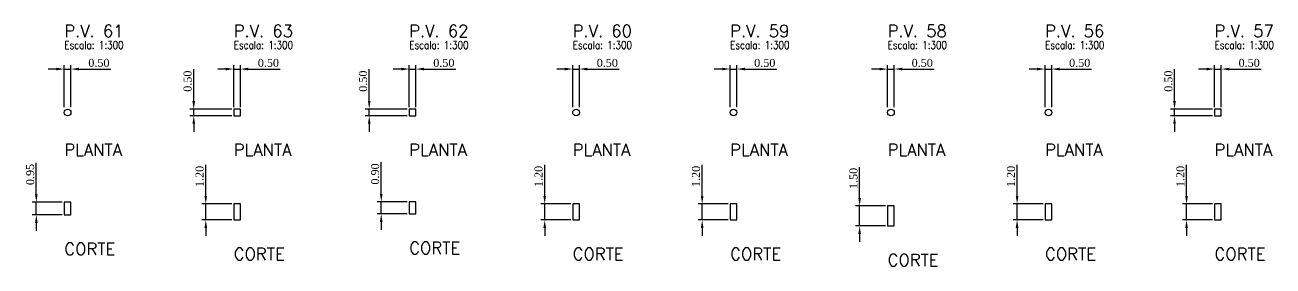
# Model space of a CAD drawing. Extents: x -44 to 14114764, y -20 to 289527804.
# Drawn here: x 359480.3 to 359573.8, y 7353467.7 to 7353485.7 of the extents above; entities that cross this region are included whole.
import ezdxf

# ---------------------------------------------------------------- set-up
doc = ezdxf.new("R2010")
doc.units = 0
doc.header["$PDMODE"] = 3
doc.header["$PDSIZE"] = 0.1
for name, color, linetype in [('DETALHE_POCO_COT', 8, 'Continuous'), ('DETALHE_POCO_FOR', 7, 'Continuous'), ('DETALHE_POCO_TIT', 5, 'Continuous'), ('DETALHE_POCO_TXT', 7, 'Continuous')]:
    doc.layers.add(name, color=color, linetype=linetype)
doc.styles.add('ROMANS', font='ROMANS.shx', dxfattribs={"height": 2})
doc.styles.get("Standard").update_dxf_attribs({"font": 'times.ttf'})
doc.dimstyles.new('ISO-25', dxfattribs={"dimtxt": 2.5, "dimasz": 2.5, "dimexe": 1.25, "dimexo": 0.625, "dimtad": 1, "dimtxsty": 'Standard', "dimcen": 2.5, "dimadec": 0, "dimazin": 0, "dimtfac": 1, "dimtmove": 0, "dimatfit": 3, "dimfxl": 1, "dimarcsym": 0})

# ---------------------------------------------------------------- blocks, each defined once
blk = doc.blocks.new('*D151')
at = {"layer": 'Defpoints', "color": 0, "transparency": 16777216}
for p in [(359483.718, 7353482.436), (359483.218, 7353479.436), (359483.718, 7353479.436)]:
    blk.add_point(p, dxfattribs=at)
at = {"layer": 'DETALHE_POCO_COT', "color": 0, "lineweight": -2, "transparency": 16777216}
for p, q in [((359482.618, 7353482.436), (359482.018, 7353482.436)), ((359483.218, 7353479.586), (359483.218, 7353482.736)), ((359483.218, 7353482.436), (359483.718, 7353482.436)), ((359483.718, 7353479.586), (359483.718, 7353482.736)), ((359484.318, 7353482.436), (359486.705, 7353482.436))]:
    blk.add_line(p, q, dxfattribs=at)
at = {"layer": 'DETALHE_POCO_COT', "color": 0, "transparency": 16777216}
for points in [[(359482.618, 7353482.536), (359482.618, 7353482.336), (359483.218, 7353482.436)], [(359484.318, 7353482.536), (359484.318, 7353482.336), (359483.718, 7353482.436)]]:
    blk.add_solid(points, dxfattribs=at)
at = {"layer": 'DETALHE_POCO_COT', "color": 0, "transparency": 16777216, "insert": (359485.811, 7353482.892), "char_height": 0.6, "attachment_point": 5}
blk.add_mtext('0.50', dxfattribs=at)
blk = doc.blocks.new('*D152')
at = {"layer": 'Defpoints', "color": 0, "transparency": 16777216}
for p in [(359481.118, 7353472.461), (359483.218, 7353472.461), (359483.218, 7353471.512)]:
    blk.add_point(p, dxfattribs=at)
at = {"layer": 'DETALHE_POCO_COT', "color": 0, "lineweight": -2, "transparency": 16777216}
for p, q in [((359481.118, 7353473.061), (359481.118, 7353475.421)), ((359483.068, 7353472.461), (359480.818, 7353472.461)), ((359481.118, 7353471.512), (359481.118, 7353472.461)), ((359483.068, 7353471.512), (359480.818, 7353471.512)), ((359481.118, 7353470.912), (359481.118, 7353470.312))]:
    blk.add_line(p, q, dxfattribs=at)
at = {"layer": 'DETALHE_POCO_COT', "color": 0, "transparency": 16777216}
for points in [[(359481.018, 7353473.061), (359481.218, 7353473.061), (359481.118, 7353472.461)], [(359481.018, 7353470.912), (359481.218, 7353470.912), (359481.118, 7353471.512)]]:
    blk.add_solid(points, dxfattribs=at)
at = {"layer": 'DETALHE_POCO_COT', "color": 0, "transparency": 16777216, "insert": (359480.662, 7353474.541), "char_height": 0.6, "attachment_point": 5, "rotation": 90}
blk.add_mtext('0.95', dxfattribs=at)
blk = doc.blocks.new('*D153')
at = {"layer": 'Defpoints', "color": 0, "transparency": 16777216}
for p in [(359496.418, 7353482.436), (359495.918, 7353479.436), (359496.418, 7353479.436)]:
    blk.add_point(p, dxfattribs=at)
at = {"layer": 'DETALHE_POCO_COT', "color": 0, "lineweight": -2, "transparency": 16777216}
for p, q in [((359495.318, 7353482.436), (359494.718, 7353482.436)), ((359495.918, 7353479.586), (359495.918, 7353482.736)), ((359495.918, 7353482.436), (359496.418, 7353482.436)), ((359496.418, 7353479.586), (359496.418, 7353482.736)), ((359497.018, 7353482.436), (359499.405, 7353482.436))]:
    blk.add_line(p, q, dxfattribs=at)
at = {"layer": 'DETALHE_POCO_COT', "color": 0, "transparency": 16777216}
for points in [[(359495.318, 7353482.536), (359495.318, 7353482.336), (359495.918, 7353482.436)], [(359497.018, 7353482.536), (359497.018, 7353482.336), (359496.418, 7353482.436)]]:
    blk.add_solid(points, dxfattribs=at)
at = {"layer": 'DETALHE_POCO_COT', "color": 0, "transparency": 16777216, "insert": (359498.512, 7353482.892), "char_height": 0.6, "attachment_point": 5}
blk.add_mtext('0.50', dxfattribs=at)
blk = doc.blocks.new('*D154')
at = {"layer": 'Defpoints', "color": 0, "transparency": 16777216}
for p in [(359492.918, 7353479.436), (359495.918, 7353479.436), (359495.918, 7353478.936)]:
    blk.add_point(p, dxfattribs=at)
at = {"layer": 'DETALHE_POCO_COT', "color": 0, "lineweight": -2, "transparency": 16777216}
for p, q in [((359492.918, 7353480.036), (359492.918, 7353482.423)), ((359495.768, 7353479.436), (359492.618, 7353479.436)), ((359492.918, 7353478.936), (359492.918, 7353479.436)), ((359495.768, 7353478.936), (359492.618, 7353478.936)), ((359492.918, 7353478.336), (359492.918, 7353477.736))]:
    blk.add_line(p, q, dxfattribs=at)
at = {"layer": 'DETALHE_POCO_COT', "color": 0, "transparency": 16777216}
for points in [[(359492.818, 7353480.036), (359493.018, 7353480.036), (359492.918, 7353479.436)], [(359492.818, 7353478.336), (359493.018, 7353478.336), (359492.918, 7353478.936)]]:
    blk.add_solid(points, dxfattribs=at)
at = {"layer": 'DETALHE_POCO_COT', "color": 0, "transparency": 16777216, "insert": (359492.462, 7353481.529), "char_height": 0.6, "attachment_point": 5, "rotation": 90}
blk.add_mtext('0.50', dxfattribs=at)
blk = doc.blocks.new('*D155')
at = {"layer": 'Defpoints', "color": 0, "transparency": 16777216}
for p in [(359493.818, 7353472.336), (359495.918, 7353472.336), (359495.918, 7353471.136)]:
    blk.add_point(p, dxfattribs=at)
at = {"layer": 'DETALHE_POCO_COT', "color": 0, "lineweight": -2, "transparency": 16777216}
for p, q in [((359493.818, 7353472.936), (359493.818, 7353475.251)), ((359495.768, 7353472.336), (359493.518, 7353472.336)), ((359493.818, 7353471.136), (359493.818, 7353472.336)), ((359495.768, 7353471.136), (359493.518, 7353471.136)), ((359493.818, 7353470.536), (359493.818, 7353469.936))]:
    blk.add_line(p, q, dxfattribs=at)
at = {"layer": 'DETALHE_POCO_COT', "color": 0, "transparency": 16777216}
for points in [[(359493.718, 7353472.936), (359493.918, 7353472.936), (359493.818, 7353472.336)], [(359493.718, 7353470.536), (359493.918, 7353470.536), (359493.818, 7353471.136)]]:
    blk.add_solid(points, dxfattribs=at)
at = {"layer": 'DETALHE_POCO_COT', "color": 0, "transparency": 16777216, "insert": (359493.362, 7353474.394), "char_height": 0.6, "attachment_point": 5, "rotation": 90}
blk.add_mtext('1.20', dxfattribs=at)
blk = doc.blocks.new('*D156')
at = {"layer": 'Defpoints', "color": 0, "transparency": 16777216}
for p in [(359509.569, 7353482.436), (359509.069, 7353479.436), (359509.569, 7353479.436)]:
    blk.add_point(p, dxfattribs=at)
at = {"layer": 'DETALHE_POCO_COT', "color": 0, "lineweight": -2, "transparency": 16777216}
for p, q in [((359508.469, 7353482.436), (359507.869, 7353482.436)), ((359509.069, 7353479.586), (359509.069, 7353482.736)), ((359509.069, 7353482.436), (359509.569, 7353482.436)), ((359509.569, 7353479.586), (359509.569, 7353482.736)), ((359510.169, 7353482.436), (359512.556, 7353482.436))]:
    blk.add_line(p, q, dxfattribs=at)
at = {"layer": 'DETALHE_POCO_COT', "color": 0, "transparency": 16777216}
for points in [[(359508.469, 7353482.536), (359508.469, 7353482.336), (359509.069, 7353482.436)], [(359510.169, 7353482.536), (359510.169, 7353482.336), (359509.569, 7353482.436)]]:
    blk.add_solid(points, dxfattribs=at)
at = {"layer": 'DETALHE_POCO_COT', "color": 0, "transparency": 16777216, "insert": (359511.663, 7353482.892), "char_height": 0.6, "attachment_point": 5}
blk.add_mtext('0.50', dxfattribs=at)
blk = doc.blocks.new('*D157')
at = {"layer": 'Defpoints', "color": 0, "transparency": 16777216}
for p in [(359506.069, 7353479.436), (359509.069, 7353479.436), (359509.069, 7353478.936)]:
    blk.add_point(p, dxfattribs=at)
at = {"layer": 'DETALHE_POCO_COT', "color": 0, "lineweight": -2, "transparency": 16777216}
for p, q in [((359506.069, 7353480.036), (359506.069, 7353482.423)), ((359508.919, 7353479.436), (359505.769, 7353479.436)), ((359506.069, 7353478.936), (359506.069, 7353479.436)), ((359508.919, 7353478.936), (359505.769, 7353478.936)), ((359506.069, 7353478.336), (359506.069, 7353477.736))]:
    blk.add_line(p, q, dxfattribs=at)
at = {"layer": 'DETALHE_POCO_COT', "color": 0, "transparency": 16777216}
for points in [[(359505.969, 7353480.036), (359506.169, 7353480.036), (359506.069, 7353479.436)], [(359505.969, 7353478.336), (359506.169, 7353478.336), (359506.069, 7353478.936)]]:
    blk.add_solid(points, dxfattribs=at)
at = {"layer": 'DETALHE_POCO_COT', "color": 0, "transparency": 16777216, "insert": (359505.613, 7353481.529), "char_height": 0.6, "attachment_point": 5, "rotation": 90}
blk.add_mtext('0.50', dxfattribs=at)
blk = doc.blocks.new('*D158')
at = {"layer": 'Defpoints', "color": 0, "transparency": 16777216}
for p in [(359506.969, 7353472.486), (359509.069, 7353472.486), (359509.069, 7353471.586)]:
    blk.add_point(p, dxfattribs=at)
at = {"layer": 'DETALHE_POCO_COT', "color": 0, "lineweight": -2, "transparency": 16777216}
for p, q in [((359506.969, 7353473.086), (359506.969, 7353475.473)), ((359508.919, 7353472.486), (359506.669, 7353472.486)), ((359506.969, 7353471.586), (359506.969, 7353472.486)), ((359508.919, 7353471.586), (359506.669, 7353471.586)), ((359506.969, 7353470.986), (359506.969, 7353470.386))]:
    blk.add_line(p, q, dxfattribs=at)
at = {"layer": 'DETALHE_POCO_COT', "color": 0, "transparency": 16777216}
for points in [[(359506.869, 7353473.086), (359507.069, 7353473.086), (359506.969, 7353472.486)], [(359506.869, 7353470.986), (359507.069, 7353470.986), (359506.969, 7353471.586)]]:
    blk.add_solid(points, dxfattribs=at)
at = {"layer": 'DETALHE_POCO_COT', "color": 0, "transparency": 16777216, "insert": (359506.513, 7353474.579), "char_height": 0.6, "attachment_point": 5, "rotation": 90}
blk.add_mtext('0.90', dxfattribs=at)
blk = doc.blocks.new('*D159')
at = {"layer": 'Defpoints', "color": 0, "transparency": 16777216}
for p in [(359521.82, 7353482.436), (359521.32, 7353479.436), (359521.82, 7353479.436)]:
    blk.add_point(p, dxfattribs=at)
at = {"layer": 'DETALHE_POCO_COT', "color": 0, "lineweight": -2, "transparency": 16777216}
for p, q in [((359520.72, 7353482.436), (359520.12, 7353482.436)), ((359521.32, 7353479.586), (359521.32, 7353482.736)), ((359521.32, 7353482.436), (359521.82, 7353482.436)), ((359521.82, 7353479.586), (359521.82, 7353482.736)), ((359522.42, 7353482.436), (359524.807, 7353482.436))]:
    blk.add_line(p, q, dxfattribs=at)
at = {"layer": 'DETALHE_POCO_COT', "color": 0, "transparency": 16777216}
for points in [[(359520.72, 7353482.536), (359520.72, 7353482.336), (359521.32, 7353482.436)], [(359522.42, 7353482.536), (359522.42, 7353482.336), (359521.82, 7353482.436)]]:
    blk.add_solid(points, dxfattribs=at)
at = {"layer": 'DETALHE_POCO_COT', "color": 0, "transparency": 16777216, "insert": (359523.913, 7353482.892), "char_height": 0.6, "attachment_point": 5}
blk.add_mtext('0.50', dxfattribs=at)
blk = doc.blocks.new('*D160')
at = {"layer": 'Defpoints', "color": 0, "transparency": 16777216}
for p in [(359519.22, 7353472.336), (359521.32, 7353472.336), (359521.32, 7353471.136)]:
    blk.add_point(p, dxfattribs=at)
at = {"layer": 'DETALHE_POCO_COT', "color": 0, "lineweight": -2, "transparency": 16777216}
for p, q in [((359519.22, 7353472.936), (359519.22, 7353475.251)), ((359521.17, 7353472.336), (359518.92, 7353472.336)), ((359519.22, 7353471.136), (359519.22, 7353472.336)), ((359521.17, 7353471.136), (359518.92, 7353471.136)), ((359519.22, 7353470.536), (359519.22, 7353469.936))]:
    blk.add_line(p, q, dxfattribs=at)
at = {"layer": 'DETALHE_POCO_COT', "color": 0, "transparency": 16777216}
for points in [[(359519.12, 7353472.936), (359519.32, 7353472.936), (359519.22, 7353472.336)], [(359519.12, 7353470.536), (359519.32, 7353470.536), (359519.22, 7353471.136)]]:
    blk.add_solid(points, dxfattribs=at)
at = {"layer": 'DETALHE_POCO_COT', "color": 0, "transparency": 16777216, "insert": (359518.764, 7353474.394), "char_height": 0.6, "attachment_point": 5, "rotation": 90}
blk.add_mtext('1.20', dxfattribs=at)
blk = doc.blocks.new('*D161')
at = {"layer": 'Defpoints', "color": 0, "transparency": 16777216}
for p in [(359533.621, 7353482.436), (359533.121, 7353479.436), (359533.621, 7353479.436)]:
    blk.add_point(p, dxfattribs=at)
at = {"layer": 'DETALHE_POCO_COT', "color": 0, "lineweight": -2, "transparency": 16777216}
for p, q in [((359532.521, 7353482.436), (359531.921, 7353482.436)), ((359533.121, 7353479.586), (359533.121, 7353482.736)), ((359533.121, 7353482.436), (359533.621, 7353482.436)), ((359533.621, 7353479.586), (359533.621, 7353482.736)), ((359534.221, 7353482.436), (359536.608, 7353482.436))]:
    blk.add_line(p, q, dxfattribs=at)
at = {"layer": 'DETALHE_POCO_COT', "color": 0, "transparency": 16777216}
for points in [[(359532.521, 7353482.536), (359532.521, 7353482.336), (359533.121, 7353482.436)], [(359534.221, 7353482.536), (359534.221, 7353482.336), (359533.621, 7353482.436)]]:
    blk.add_solid(points, dxfattribs=at)
at = {"layer": 'DETALHE_POCO_COT', "color": 0, "transparency": 16777216, "insert": (359535.714, 7353482.892), "char_height": 0.6, "attachment_point": 5}
blk.add_mtext('0.50', dxfattribs=at)
blk = doc.blocks.new('*D162')
at = {"layer": 'Defpoints', "color": 0, "transparency": 16777216}
for p in [(359531.021, 7353472.336), (359533.121, 7353472.336), (359533.121, 7353471.136)]:
    blk.add_point(p, dxfattribs=at)
at = {"layer": 'DETALHE_POCO_COT', "color": 0, "lineweight": -2, "transparency": 16777216}
for p, q in [((359531.021, 7353472.936), (359531.021, 7353475.251)), ((359532.971, 7353472.336), (359530.721, 7353472.336)), ((359531.021, 7353471.136), (359531.021, 7353472.336)), ((359532.971, 7353471.136), (359530.721, 7353471.136)), ((359531.021, 7353470.536), (359531.021, 7353469.936))]:
    blk.add_line(p, q, dxfattribs=at)
at = {"layer": 'DETALHE_POCO_COT', "color": 0, "transparency": 16777216}
for points in [[(359530.921, 7353472.936), (359531.121, 7353472.936), (359531.021, 7353472.336)], [(359530.921, 7353470.536), (359531.121, 7353470.536), (359531.021, 7353471.136)]]:
    blk.add_solid(points, dxfattribs=at)
at = {"layer": 'DETALHE_POCO_COT', "color": 0, "transparency": 16777216, "insert": (359530.565, 7353474.394), "char_height": 0.6, "attachment_point": 5, "rotation": 90}
blk.add_mtext('1.20', dxfattribs=at)
blk = doc.blocks.new('*D163')
at = {"layer": 'Defpoints', "color": 0, "transparency": 16777216}
for p in [(359545.422, 7353482.436), (359544.922, 7353479.436), (359545.422, 7353479.436)]:
    blk.add_point(p, dxfattribs=at)
at = {"layer": 'DETALHE_POCO_COT', "color": 0, "lineweight": -2, "transparency": 16777216}
for p, q in [((359544.322, 7353482.436), (359543.722, 7353482.436)), ((359544.922, 7353479.586), (359544.922, 7353482.736)), ((359544.922, 7353482.436), (359545.422, 7353482.436)), ((359545.422, 7353479.586), (359545.422, 7353482.736)), ((359546.022, 7353482.436), (359548.408, 7353482.436))]:
    blk.add_line(p, q, dxfattribs=at)
at = {"layer": 'DETALHE_POCO_COT', "color": 0, "transparency": 16777216}
for points in [[(359544.322, 7353482.536), (359544.322, 7353482.336), (359544.922, 7353482.436)], [(359546.022, 7353482.536), (359546.022, 7353482.336), (359545.422, 7353482.436)]]:
    blk.add_solid(points, dxfattribs=at)
at = {"layer": 'DETALHE_POCO_COT', "color": 0, "transparency": 16777216, "insert": (359547.515, 7353482.892), "char_height": 0.6, "attachment_point": 5}
blk.add_mtext('0.50', dxfattribs=at)
blk = doc.blocks.new('*D164')
at = {"layer": 'Defpoints', "color": 0, "transparency": 16777216}
for p in [(359542.822, 7353472.186), (359544.922, 7353472.186), (359544.922, 7353470.686)]:
    blk.add_point(p, dxfattribs=at)
at = {"layer": 'DETALHE_POCO_COT', "color": 0, "lineweight": -2, "transparency": 16777216}
for p, q in [((359542.822, 7353472.786), (359542.822, 7353475.101)), ((359544.772, 7353472.186), (359542.522, 7353472.186)), ((359542.822, 7353470.686), (359542.822, 7353472.186)), ((359544.772, 7353470.686), (359542.522, 7353470.686)), ((359542.822, 7353470.086), (359542.822, 7353469.486))]:
    blk.add_line(p, q, dxfattribs=at)
at = {"layer": 'DETALHE_POCO_COT', "color": 0, "transparency": 16777216}
for points in [[(359542.722, 7353472.786), (359542.922, 7353472.786), (359542.822, 7353472.186)], [(359542.722, 7353470.086), (359542.922, 7353470.086), (359542.822, 7353470.686)]]:
    blk.add_solid(points, dxfattribs=at)
at = {"layer": 'DETALHE_POCO_COT', "color": 0, "transparency": 16777216, "insert": (359542.365, 7353474.244), "char_height": 0.6, "attachment_point": 5, "rotation": 90}
blk.add_mtext('1.50', dxfattribs=at)
blk = doc.blocks.new('*D165')
at = {"layer": 'Defpoints', "color": 0, "transparency": 16777216}
for p in [(359557.222, 7353482.436), (359556.722, 7353479.436), (359557.222, 7353479.436)]:
    blk.add_point(p, dxfattribs=at)
at = {"layer": 'DETALHE_POCO_COT', "color": 0, "lineweight": -2, "transparency": 16777216}
for p, q in [((359556.122, 7353482.436), (359555.522, 7353482.436)), ((359556.722, 7353479.586), (359556.722, 7353482.736)), ((359556.722, 7353482.436), (359557.222, 7353482.436)), ((359557.222, 7353479.586), (359557.222, 7353482.736)), ((359557.822, 7353482.436), (359560.209, 7353482.436))]:
    blk.add_line(p, q, dxfattribs=at)
at = {"layer": 'DETALHE_POCO_COT', "color": 0, "transparency": 16777216}
for points in [[(359556.122, 7353482.536), (359556.122, 7353482.336), (359556.722, 7353482.436)], [(359557.822, 7353482.536), (359557.822, 7353482.336), (359557.222, 7353482.436)]]:
    blk.add_solid(points, dxfattribs=at)
at = {"layer": 'DETALHE_POCO_COT', "color": 0, "transparency": 16777216, "insert": (359559.316, 7353482.892), "char_height": 0.6, "attachment_point": 5}
blk.add_mtext('0.50', dxfattribs=at)
blk = doc.blocks.new('*D166')
at = {"layer": 'Defpoints', "color": 0, "transparency": 16777216}
for p in [(359554.622, 7353472.336), (359556.722, 7353472.336), (359556.722, 7353471.136)]:
    blk.add_point(p, dxfattribs=at)
at = {"layer": 'DETALHE_POCO_COT', "color": 0, "lineweight": -2, "transparency": 16777216}
for p, q in [((359554.622, 7353472.936), (359554.622, 7353475.251)), ((359556.572, 7353472.336), (359554.322, 7353472.336)), ((359554.622, 7353471.136), (359554.622, 7353472.336)), ((359556.572, 7353471.136), (359554.322, 7353471.136)), ((359554.622, 7353470.536), (359554.622, 7353469.936))]:
    blk.add_line(p, q, dxfattribs=at)
at = {"layer": 'DETALHE_POCO_COT', "color": 0, "transparency": 16777216}
for points in [[(359554.522, 7353472.936), (359554.722, 7353472.936), (359554.622, 7353472.336)], [(359554.522, 7353470.536), (359554.722, 7353470.536), (359554.622, 7353471.136)]]:
    blk.add_solid(points, dxfattribs=at)
at = {"layer": 'DETALHE_POCO_COT', "color": 0, "transparency": 16777216, "insert": (359554.166, 7353474.394), "char_height": 0.6, "attachment_point": 5, "rotation": 90}
blk.add_mtext('1.20', dxfattribs=at)
blk = doc.blocks.new('*D167')
at = {"layer": 'Defpoints', "color": 0, "transparency": 16777216}
for p in [(359569.923, 7353482.436), (359569.423, 7353479.436), (359569.923, 7353479.436)]:
    blk.add_point(p, dxfattribs=at)
at = {"layer": 'DETALHE_POCO_COT', "color": 0, "lineweight": -2, "transparency": 16777216}
for p, q in [((359568.823, 7353482.436), (359568.223, 7353482.436)), ((359569.423, 7353479.586), (359569.423, 7353482.736)), ((359569.423, 7353482.436), (359569.923, 7353482.436)), ((359569.923, 7353479.586), (359569.923, 7353482.736)), ((359570.523, 7353482.436), (359572.91, 7353482.436))]:
    blk.add_line(p, q, dxfattribs=at)
at = {"layer": 'DETALHE_POCO_COT', "color": 0, "transparency": 16777216}
for points in [[(359568.823, 7353482.536), (359568.823, 7353482.336), (359569.423, 7353482.436)], [(359570.523, 7353482.536), (359570.523, 7353482.336), (359569.923, 7353482.436)]]:
    blk.add_solid(points, dxfattribs=at)
at = {"layer": 'DETALHE_POCO_COT', "color": 0, "transparency": 16777216, "insert": (359572.016, 7353482.892), "char_height": 0.6, "attachment_point": 5}
blk.add_mtext('0.50', dxfattribs=at)
blk = doc.blocks.new('*D168')
at = {"layer": 'Defpoints', "color": 0, "transparency": 16777216}
for p in [(359566.423, 7353479.436), (359569.423, 7353479.436), (359569.423, 7353478.936)]:
    blk.add_point(p, dxfattribs=at)
at = {"layer": 'DETALHE_POCO_COT', "color": 0, "lineweight": -2, "transparency": 16777216}
for p, q in [((359566.423, 7353480.036), (359566.423, 7353482.423)), ((359569.273, 7353479.436), (359566.123, 7353479.436)), ((359566.423, 7353478.936), (359566.423, 7353479.436)), ((359569.273, 7353478.936), (359566.123, 7353478.936)), ((359566.423, 7353478.336), (359566.423, 7353477.736))]:
    blk.add_line(p, q, dxfattribs=at)
at = {"layer": 'DETALHE_POCO_COT', "color": 0, "transparency": 16777216}
for points in [[(359566.323, 7353480.036), (359566.523, 7353480.036), (359566.423, 7353479.436)], [(359566.323, 7353478.336), (359566.523, 7353478.336), (359566.423, 7353478.936)]]:
    blk.add_solid(points, dxfattribs=at)
at = {"layer": 'DETALHE_POCO_COT', "color": 0, "transparency": 16777216, "insert": (359565.967, 7353481.529), "char_height": 0.6, "attachment_point": 5, "rotation": 90}
blk.add_mtext('0.50', dxfattribs=at)
blk = doc.blocks.new('*D169')
at = {"layer": 'Defpoints', "color": 0, "transparency": 16777216}
for p in [(359567.323, 7353472.336), (359569.423, 7353472.336), (359569.423, 7353471.136)]:
    blk.add_point(p, dxfattribs=at)
at = {"layer": 'DETALHE_POCO_COT', "color": 0, "lineweight": -2, "transparency": 16777216}
for p, q in [((359567.323, 7353472.936), (359567.323, 7353475.251)), ((359569.273, 7353472.336), (359567.023, 7353472.336)), ((359567.323, 7353471.136), (359567.323, 7353472.336)), ((359569.273, 7353471.136), (359567.023, 7353471.136)), ((359567.323, 7353470.536), (359567.323, 7353469.936))]:
    blk.add_line(p, q, dxfattribs=at)
at = {"layer": 'DETALHE_POCO_COT', "color": 0, "transparency": 16777216}
for points in [[(359567.223, 7353472.936), (359567.423, 7353472.936), (359567.323, 7353472.336)], [(359567.223, 7353470.536), (359567.423, 7353470.536), (359567.323, 7353471.136)]]:
    blk.add_solid(points, dxfattribs=at)
at = {"layer": 'DETALHE_POCO_COT', "color": 0, "transparency": 16777216, "insert": (359566.867, 7353474.394), "char_height": 0.6, "attachment_point": 5, "rotation": 90}
blk.add_mtext('1.20', dxfattribs=at)

msp = doc.modelspace()

# ---------------------------------------------------------------- linework, layer by layer
at = {"layer": 'DETALHE_POCO_FOR', "linetype": 'Continuous'}
for points in [[(359495.918, 7353478.936), (359496.418, 7353478.936), (359496.418, 7353479.436), (359495.918, 7353479.436)], [(359495.918, 7353478.936), (359496.418, 7353478.936), (359496.418, 7353479.436), (359495.918, 7353479.436)], [(359509.069, 7353478.936), (359509.569, 7353478.936), (359509.569, 7353479.436), (359509.069, 7353479.436)], [(359509.069, 7353478.936), (359509.569, 7353478.936), (359509.569, 7353479.436), (359509.069, 7353479.436)], [(359569.423, 7353478.936), (359569.923, 7353478.936), (359569.923, 7353479.436), (359569.423, 7353479.436)], [(359569.423, 7353478.936), (359569.923, 7353478.936), (359569.923, 7353479.436), (359569.423, 7353479.436)], [(359509.069, 7353471.586), (359509.569, 7353471.586), (359509.569, 7353472.486), (359509.069, 7353472.486)], [(359509.069, 7353471.586), (359509.569, 7353471.586), (359509.569, 7353472.486), (359509.069, 7353472.486)], [(359483.218, 7353471.512), (359483.718, 7353471.512), (359483.718, 7353472.461), (359483.218, 7353472.461)], [(359483.218, 7353471.512), (359483.718, 7353471.512), (359483.718, 7353472.461), (359483.218, 7353472.461)], [(359495.918, 7353471.136), (359496.418, 7353471.136), (359496.418, 7353472.336), (359495.918, 7353472.336)], [(359495.918, 7353471.136), (359496.418, 7353471.136), (359496.418, 7353472.336), (359495.918, 7353472.336)], [(359521.32, 7353471.136), (359521.82, 7353471.136), (359521.82, 7353472.336), (359521.32, 7353472.336)], [(359521.32, 7353471.136), (359521.82, 7353471.136), (359521.82, 7353472.336), (359521.32, 7353472.336)], [(359533.121, 7353471.136), (359533.621, 7353471.136), (359533.621, 7353472.336), (359533.121, 7353472.336)], [(359533.121, 7353471.136), (359533.621, 7353471.136), (359533.621, 7353472.336), (359533.121, 7353472.336)], [(359544.922, 7353470.686), (359545.422, 7353470.686), (359545.422, 7353472.186), (359544.922, 7353472.186)], [(359544.922, 7353470.686), (359545.422, 7353470.686), (359545.422, 7353472.186), (359544.922, 7353472.186)], [(359556.722, 7353471.136), (359557.222, 7353471.136), (359557.222, 7353472.336), (359556.722, 7353472.336)], [(359556.722, 7353471.136), (359557.222, 7353471.136), (359557.222, 7353472.336), (359556.722, 7353472.336)], [(359569.423, 7353471.136), (359569.923, 7353471.136), (359569.923, 7353472.336), (359569.423, 7353472.336)], [(359569.423, 7353471.136), (359569.923, 7353471.136), (359569.923, 7353472.336), (359569.423, 7353472.336)]]:
    msp.add_lwpolyline(points, close=True, dxfattribs=at)
for centre in [(359483.468, 7353479.186), (359483.468, 7353479.186), (359521.57, 7353479.186), (359521.57, 7353479.186), (359533.371, 7353479.186), (359533.371, 7353479.186), (359545.172, 7353479.186), (359545.172, 7353479.186), (359556.972, 7353479.186), (359556.972, 7353479.186)]:
    msp.add_circle(centre, 0.25, dxfattribs=at)

# ---------------------------------------------------------------- texts
at = {"layer": 'DETALHE_POCO_TIT', "linetype": 'Continuous', "style": 'ROMANS'}
for s, p in [('P.V. 61', (359483.218, 7353484.836)), ('P.V. 63', (359495.918, 7353484.836)), ('P.V. 62', (359509.069, 7353484.836)), ('P.V. 60', (359521.32, 7353484.836)), ('P.V. 59', (359533.121, 7353484.836)), ('P.V. 58', (359544.922, 7353484.836)), ('P.V. 56', (359556.722, 7353484.836)), ('P.V. 57', (359569.423, 7353484.836)), ('PLANTA', (359483.218, 7353475.936)), ('PLANTA', (359495.918, 7353475.936)), ('PLANTA', (359509.069, 7353475.936)), ('PLANTA', (359521.32, 7353475.936)), ('PLANTA', (359533.121, 7353475.936)), ('PLANTA', (359544.922, 7353475.936)), ('PLANTA', (359556.722, 7353475.936)), ('PLANTA', (359569.423, 7353475.936)), ('CORTE', (359483.218, 7353468.512)), ('CORTE', (359495.918, 7353468.136)), ('CORTE', (359509.069, 7353468.586)), ('CORTE', (359521.32, 7353468.136)), ('CORTE', (359533.121, 7353468.136)), ('CORTE', (359556.722, 7353468.136)), ('CORTE', (359569.423, 7353468.136)), ('CORTE', (359544.922, 7353467.686))]:
    msp.add_text(s, height=0.9, dxfattribs=at).set_placement(p)
at = {"layer": 'DETALHE_POCO_TXT', "linetype": 'Continuous', "style": 'ROMANS', "width": 0.8}
for p in [(359483.218, 7353483.936), (359495.918, 7353483.936), (359509.069, 7353483.936), (359521.32, 7353483.936), (359533.121, 7353483.936), (359544.922, 7353483.936), (359556.722, 7353483.936), (359569.423, 7353483.936)]:
    msp.add_text('Escala: 1:300', height=0.6, dxfattribs=at).set_placement(p)

# ---------------------------------------------------------------- dimensions: what is measured, and where the dimension line sits
at = {"layer": 'DETALHE_POCO_COT'}
for base, p1, p2, picture, middle in [((359483.718, 7353482.436), (359483.218, 7353479.436), (359483.718, 7353479.436), '*D151', (359485.811, 7353482.892)), ((359496.418, 7353482.436), (359495.918, 7353479.436), (359496.418, 7353479.436), '*D153', (359498.512, 7353482.892)), ((359509.569, 7353482.436), (359509.069, 7353479.436), (359509.569, 7353479.436), '*D156', (359511.663, 7353482.892)), ((359521.82, 7353482.436), (359521.32, 7353479.436), (359521.82, 7353479.436), '*D159', (359523.913, 7353482.892)), ((359533.621, 7353482.436), (359533.121, 7353479.436), (359533.621, 7353479.436), '*D161', (359535.714, 7353482.892)), ((359545.422, 7353482.436), (359544.922, 7353479.436), (359545.422, 7353479.436), '*D163', (359547.515, 7353482.892)), ((359557.222, 7353482.436), (359556.722, 7353479.436), (359557.222, 7353479.436), '*D165', (359559.316, 7353482.892)), ((359569.923, 7353482.436), (359569.423, 7353479.436), (359569.923, 7353479.436), '*D167', (359572.016, 7353482.892))]:
    dim = msp.add_linear_dim(base=base, p1=p1, p2=p2, text='0.50', dimstyle='ISO-25', override={"dimscale": 0.24, "dimzin": 0}, dxfattribs=at)
    dim.commit()
    dim.dimension.update_dxf_attribs({"geometry": picture, "text_midpoint": middle})
for base, p1, p2, text, picture, middle in [((359492.918, 7353479.436), (359495.918, 7353478.936), (359495.918, 7353479.436), '0.50', '*D154', (359492.462, 7353481.529)), ((359506.069, 7353479.436), (359509.069, 7353478.936), (359509.069, 7353479.436), '0.50', '*D157', (359505.613, 7353481.529)), ((359566.423, 7353479.436), (359569.423, 7353478.936), (359569.423, 7353479.436), '0.50', '*D168', (359565.967, 7353481.529)), ((359481.118, 7353472.461), (359483.218, 7353471.512), (359483.218, 7353472.461), '0.95', '*D152', (359480.662, 7353474.541)), ((359506.969, 7353472.486), (359509.069, 7353471.586), (359509.069, 7353472.486), '0.90', '*D158', (359506.513, 7353474.579)), ((359493.818, 7353472.336), (359495.918, 7353471.136), (359495.918, 7353472.336), '1.20', '*D155', (359493.362, 7353474.394)), ((359519.22, 7353472.336), (359521.32, 7353471.136), (359521.32, 7353472.336), '1.20', '*D160', (359518.764, 7353474.394)), ((359531.021, 7353472.336), (359533.121, 7353471.136), (359533.121, 7353472.336), '1.20', '*D162', (359530.565, 7353474.394)), ((359542.822, 7353472.186), (359544.922, 7353470.686), (359544.922, 7353472.186), '1.50', '*D164', (359542.365, 7353474.244)), ((359554.622, 7353472.336), (359556.722, 7353471.136), (359556.722, 7353472.336), '1.20', '*D166', (359554.166, 7353474.394)), ((359567.323, 7353472.336), (359569.423, 7353471.136), (359569.423, 7353472.336), '1.20', '*D169', (359566.867, 7353474.394))]:
    dim = msp.add_linear_dim(base=base, p1=p1, p2=p2, angle=90, text=text, dimstyle='ISO-25', override={"dimscale": 0.24, "dimzin": 0}, dxfattribs=at)
    dim.commit()
    dim.dimension.update_dxf_attribs({"geometry": picture, "text_midpoint": middle})

doc.saveas('drawing.dxf')
